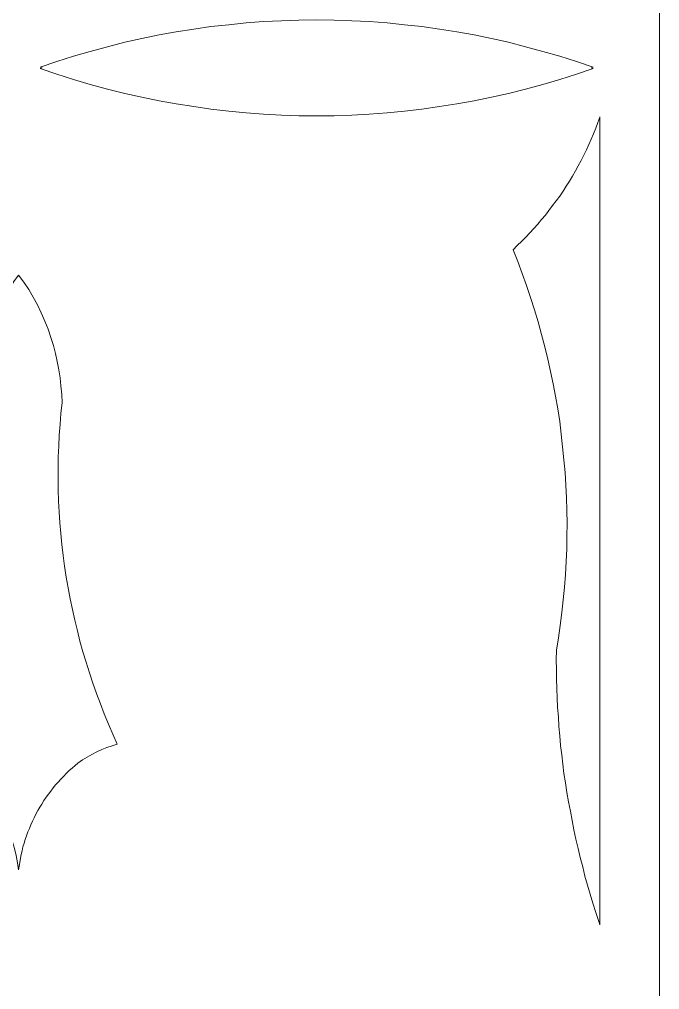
# Model space of a CAD drawing. Header units: centimetres. Extents: x -9 to 6.8, y -13.7 to 13.7.
# Drawn here: x 3.26 to 6.76, y -5.03 to 0.27 of the extents above; entities that cross this region are included whole.
import ezdxf

# ---------------------------------------------------------------- set-up
doc = ezdxf.new("R2010")
doc.units = ezdxf.units.CM
doc.header["$MEASUREMENT"] = 0
doc.layers.add('layer 1', color=7, linetype='Continuous')

msp = doc.modelspace()

# ---------------------------------------------------------------- linework, layer by layer
at = {"layer": 'layer 1', "color": 242, "lineweight": 9}
for points, knots in [([(-0.24073, 13.71711), (-0.24073, 13.71711), (6.7561, 13.71711), (6.7561, 13.71711), (6.7561, 13.71711), (6.7561, 13.71711), (6.7561, -13.71046), (6.7561, -13.71046), (6.7561, -13.71046), (6.7561, -13.71046), (-0.24073, -13.71046), (-0.24073, -13.71046), (-0.24073, -13.71046), (-0.24073, -13.71046), (-0.24073, 13.71711), (-0.24073, 13.71711)], [0, 0, 0, 0, 0.2, 0.2, 0.2, 0.2, 0.4, 0.4, 0.4, 0.4, 0.6, 0.6, 0.6, 0.6, 1, 1, 1, 1]), ([(6.38208, 0.00332), (6.38208, 0.00332), (6.39292, -0.00042), (6.39292, -0.00042), (6.39292, -0.00042), (6.39292, -0.00042), (6.30115, -0.03101), (6.30115, -0.03101), (6.30115, -0.03101), (6.30115, -0.03101), (6.21043, -0.06053), (6.21043, -0.06053), (6.21043, -0.06053), (6.21043, -0.06053), (6.11763, -0.08691), (6.11763, -0.08691), (6.11763, -0.08691), (6.11763, -0.08691), (6.02376, -0.11222), (6.02376, -0.11222), (6.02376, -0.11222), (6.02376, -0.11222), (5.93094, -0.13648), (5.93094, -0.13648), (5.93094, -0.13648), (5.93094, -0.13648), (5.83706, -0.15653), (5.83706, -0.15653), (5.83706, -0.15653), (5.83706, -0.15653), (5.74319, -0.17655), (5.74319, -0.17655), (5.74319, -0.17655), (5.74319, -0.17655), (5.64826, -0.19343), (5.64826, -0.19343), (5.64826, -0.19343), (5.64826, -0.19343), (5.55334, -0.2082), (5.55334, -0.2082), (5.55334, -0.2082), (5.55334, -0.2082), (5.45736, -0.22191), (5.45736, -0.22191), (5.45736, -0.22191), (5.45736, -0.22191), (5.36138, -0.23245), (5.36138, -0.23245), (5.36138, -0.23245), (5.36138, -0.23245), (5.26646, -0.24194), (5.26646, -0.24194), (5.26646, -0.24194), (5.26646, -0.24194), (5.16941, -0.24933), (5.16941, -0.24933), (5.16941, -0.24933), (5.16941, -0.24933), (5.07448, -0.25461), (5.07448, -0.25461), (5.07448, -0.25461), (5.07448, -0.25461), (4.97745, -0.25776), (4.97745, -0.25776), (4.97745, -0.25776), (4.97745, -0.25776), (4.88147, -0.25884), (4.88147, -0.25884), (4.88147, -0.25884), (4.88147, -0.25884), (4.7855, -0.25776), (4.7855, -0.25776), (4.7855, -0.25776), (4.7855, -0.25776), (4.6895, -0.25461), (4.6895, -0.25461), (4.6895, -0.25461), (4.6895, -0.25461), (4.59247, -0.24933), (4.59247, -0.24933), (4.59247, -0.24933), (4.59247, -0.24933), (4.49754, -0.24194), (4.49754, -0.24194), (4.49754, -0.24194), (4.49754, -0.24194), (4.40157, -0.23245), (4.40157, -0.23245), (4.40157, -0.23245), (4.40157, -0.23245), (4.30454, -0.22191), (4.30454, -0.22191), (4.30454, -0.22191), (4.30454, -0.22191), (4.21066, -0.2082), (4.21066, -0.2082), (4.21066, -0.2082), (4.21066, -0.2082), (4.11466, -0.19343), (4.11466, -0.19343), (4.11466, -0.19343), (4.11466, -0.19343), (4.02081, -0.17655), (4.02081, -0.17655), (4.02081, -0.17655), (4.02081, -0.17655), (3.92589, -0.15653), (3.92589, -0.15653), (3.92589, -0.15653), (3.92589, -0.15653), (3.83306, -0.13648), (3.83306, -0.13648), (3.83306, -0.13648), (3.83306, -0.13648), (3.73919, -0.11222), (3.73919, -0.11222), (3.73919, -0.11222), (3.73919, -0.11222), (3.64532, -0.08691), (3.64532, -0.08691), (3.64532, -0.08691), (3.64532, -0.08691), (3.55355, -0.06053), (3.55355, -0.06053), (3.55355, -0.06053), (3.55355, -0.06053), (3.4618, -0.03101), (3.4618, -0.03101), (3.4618, -0.03101), (3.4618, -0.03101), (3.37108, -0.00042), (3.37108, -0.00042), (3.37108, -0.00042), (3.37108, -0.00042), (3.38179, 0.00332), (3.38179, 0.00332), (3.38179, 0.00332), (3.38179, 0.00332), (3.37108, 0.00706), (3.37108, 0.00706), (3.37108, 0.00706), (3.37108, 0.00706), (3.4618, 0.03765), (3.4618, 0.03765), (3.4618, 0.03765), (3.4618, 0.03765), (3.55355, 0.06719), (3.55355, 0.06719), (3.55355, 0.06719), (3.55355, 0.06719), (3.64532, 0.09355), (3.64532, 0.09355), (3.64532, 0.09355), (3.64532, 0.09355), (3.73919, 0.11886), (3.73919, 0.11886), (3.73919, 0.11886), (3.73919, 0.11886), (3.83306, 0.14312), (3.83306, 0.14312), (3.83306, 0.14312), (3.83306, 0.14312), (3.92589, 0.16317), (3.92589, 0.16317), (3.92589, 0.16317), (3.92589, 0.16317), (4.02081, 0.18319), (4.02081, 0.18319), (4.02081, 0.18319), (4.02081, 0.18319), (4.11466, 0.20009), (4.11466, 0.20009), (4.11466, 0.20009), (4.11466, 0.20009), (4.21066, 0.21486), (4.21066, 0.21486), (4.21066, 0.21486), (4.21066, 0.21486), (4.30454, 0.22855), (4.30454, 0.22855), (4.30454, 0.22855), (4.30454, 0.22855), (4.40157, 0.23911), (4.40157, 0.23911), (4.40157, 0.23911), (4.40157, 0.23911), (4.49754, 0.2486), (4.49754, 0.2486), (4.49754, 0.2486), (4.49754, 0.2486), (4.59247, 0.25599), (4.59247, 0.25599), (4.59247, 0.25599), (4.59247, 0.25599), (4.6895, 0.26125), (4.6895, 0.26125), (4.6895, 0.26125), (4.6895, 0.26125), (4.7855, 0.26442), (4.7855, 0.26442), (4.7855, 0.26442), (4.7855, 0.26442), (4.88147, 0.26548), (4.88147, 0.26548), (4.88147, 0.26548), (4.88147, 0.26548), (4.97745, 0.26442), (4.97745, 0.26442), (4.97745, 0.26442), (4.97745, 0.26442), (5.07448, 0.26125), (5.07448, 0.26125), (5.07448, 0.26125), (5.07448, 0.26125), (5.16941, 0.25599), (5.16941, 0.25599), (5.16941, 0.25599), (5.16941, 0.25599), (5.26646, 0.2486), (5.26646, 0.2486), (5.26646, 0.2486), (5.26646, 0.2486), (5.36138, 0.23911), (5.36138, 0.23911), (5.36138, 0.23911), (5.36138, 0.23911), (5.45736, 0.22855), (5.45736, 0.22855), (5.45736, 0.22855), (5.45736, 0.22855), (5.55334, 0.21486), (5.55334, 0.21486), (5.55334, 0.21486), (5.55334, 0.21486), (5.64826, 0.20009), (5.64826, 0.20009), (5.64826, 0.20009), (5.64826, 0.20009), (5.74319, 0.18319), (5.74319, 0.18319), (5.74319, 0.18319), (5.74319, 0.18319), (5.83706, 0.16317), (5.83706, 0.16317), (5.83706, 0.16317), (5.83706, 0.16317), (5.93094, 0.14312), (5.93094, 0.14312), (5.93094, 0.14312), (5.93094, 0.14312), (6.02376, 0.11886), (6.02376, 0.11886), (6.02376, 0.11886), (6.02376, 0.11886), (6.11763, 0.09355), (6.11763, 0.09355), (6.11763, 0.09355), (6.11763, 0.09355), (6.21043, 0.06719), (6.21043, 0.06719), (6.21043, 0.06719), (6.21043, 0.06719), (6.30115, 0.03765), (6.30115, 0.03765), (6.30115, 0.03765), (6.30115, 0.03765), (6.39292, 0.00706), (6.39292, 0.00706), (6.39292, 0.00706), (6.39292, 0.00706), (6.38208, 0.00332), (6.38208, 0.00332)], [0, 0, 0, 0, 0.0144928, 0.0144928, 0.0144928, 0.0144928, 0.0289855, 0.0289855, 0.0289855, 0.0289855, 0.0434783, 0.0434783, 0.0434783, 0.0434783, 0.057971, 0.057971, 0.057971, 0.057971, 0.0724638, 0.0724638, 0.0724638, 0.0724638, 0.0869565, 0.0869565, 0.0869565, 0.0869565, 0.1014493, 0.1014493, 0.1014493, 0.1014493, 0.115942, 0.115942, 0.115942, 0.115942, 0.1304348, 0.1304348, 0.1304348, 0.1304348, 0.1449275, 0.1449275, 0.1449275, 0.1449275, 0.1594203, 0.1594203, 0.1594203, 0.1594203, 0.173913, 0.173913, 0.173913, 0.173913, 0.1884058, 0.1884058, 0.1884058, 0.1884058, 0.2028986, 0.2028986, 0.2028986, 0.2028986, 0.2173913, 0.2173913, 0.2173913, 0.2173913, 0.2318841, 0.2318841, 0.2318841, 0.2318841, 0.2463768, 0.2463768, 0.2463768, 0.2463768, 0.2608696, 0.2608696, 0.2608696, 0.2608696, 0.2753623, 0.2753623, 0.2753623, 0.2753623, 0.2898551, 0.2898551, 0.2898551, 0.2898551, 0.3043478, 0.3043478, 0.3043478, 0.3043478, 0.3188406, 0.3188406, 0.3188406, 0.3188406, 0.3333333, 0.3333333, 0.3333333, 0.3333333, 0.3478261, 0.3478261, 0.3478261, 0.3478261, 0.3623188, 0.3623188, 0.3623188, 0.3623188, 0.3768116, 0.3768116, 0.3768116, 0.3768116, 0.3913043, 0.3913043, 0.3913043, 0.3913043, 0.4057971, 0.4057971, 0.4057971, 0.4057971, 0.4202899, 0.4202899, 0.4202899, 0.4202899, 0.4347826, 0.4347826, 0.4347826, 0.4347826, 0.4492754, 0.4492754, 0.4492754, 0.4492754, 0.4637681, 0.4637681, 0.4637681, 0.4637681, 0.4782609, 0.4782609, 0.4782609, 0.4782609, 0.4927536, 0.4927536, 0.4927536, 0.4927536, 0.5072464, 0.5072464, 0.5072464, 0.5072464, 0.5217391, 0.5217391, 0.5217391, 0.5217391, 0.5362319, 0.5362319, 0.5362319, 0.5362319, 0.5507246, 0.5507246, 0.5507246, 0.5507246, 0.5652174, 0.5652174, 0.5652174, 0.5652174, 0.5797101, 0.5797101, 0.5797101, 0.5797101, 0.5942029, 0.5942029, 0.5942029, 0.5942029, 0.6086957, 0.6086957, 0.6086957, 0.6086957, 0.6231884, 0.6231884, 0.6231884, 0.6231884, 0.6376812, 0.6376812, 0.6376812, 0.6376812, 0.6521739, 0.6521739, 0.6521739, 0.6521739, 0.6666667, 0.6666667, 0.6666667, 0.6666667, 0.6811594, 0.6811594, 0.6811594, 0.6811594, 0.6956522, 0.6956522, 0.6956522, 0.6956522, 0.7101449, 0.7101449, 0.7101449, 0.7101449, 0.7246377, 0.7246377, 0.7246377, 0.7246377, 0.7391304, 0.7391304, 0.7391304, 0.7391304, 0.7536232, 0.7536232, 0.7536232, 0.7536232, 0.7681159, 0.7681159, 0.7681159, 0.7681159, 0.7826087, 0.7826087, 0.7826087, 0.7826087, 0.7971014, 0.7971014, 0.7971014, 0.7971014, 0.8115942, 0.8115942, 0.8115942, 0.8115942, 0.826087, 0.826087, 0.826087, 0.826087, 0.8405797, 0.8405797, 0.8405797, 0.8405797, 0.8550725, 0.8550725, 0.8550725, 0.8550725, 0.8695652, 0.8695652, 0.8695652, 0.8695652, 0.884058, 0.884058, 0.884058, 0.884058, 0.8985507, 0.8985507, 0.8985507, 0.8985507, 0.9130435, 0.9130435, 0.9130435, 0.9130435, 0.9275362, 0.9275362, 0.9275362, 0.9275362, 0.942029, 0.942029, 0.942029, 0.942029, 0.9565217, 0.9565217, 0.9565217, 0.9565217, 0.9710145, 0.9710145, 0.9710145, 0.9710145, 1, 1, 1, 1]), ([(6.43009, -0.26428), (6.43009, -0.26428), (6.43009, -4.6771), (6.43009, -4.6771), (6.43009, -4.6771), (6.43009, -4.6771), (6.42349, -4.65815), (6.42349, -4.65815), (6.42349, -4.65815), (6.42349, -4.65815), (6.40767, -4.60964), (6.40767, -4.60964), (6.40767, -4.60964), (6.40767, -4.60964), (6.39185, -4.559), (6.39185, -4.559), (6.39185, -4.559), (6.39185, -4.559), (6.3771, -4.50943), (6.3771, -4.50943), (6.3771, -4.50943), (6.3771, -4.50943), (6.36233, -4.45987), (6.36233, -4.45987), (6.36233, -4.45987), (6.36233, -4.45987), (6.34756, -4.41028), (6.34756, -4.41028), (6.34756, -4.41028), (6.34756, -4.41028), (6.33595, -4.36071), (6.33595, -4.36071), (6.33595, -4.36071), (6.33595, -4.36071), (6.32225, -4.30902), (6.32225, -4.30902), (6.32225, -4.30902), (6.32225, -4.30902), (6.31064, -4.25945), (6.31064, -4.25945), (6.31064, -4.25945), (6.31064, -4.25945), (6.29905, -4.20883), (6.29905, -4.20883), (6.29905, -4.20883), (6.29905, -4.20883), (6.28744, -4.15819), (6.28744, -4.15819), (6.28744, -4.15819), (6.28744, -4.15819), (6.27795, -4.10652), (6.27795, -4.10652), (6.27795, -4.10652), (6.27795, -4.10652), (6.26846, -4.05588), (6.26846, -4.05588), (6.26846, -4.05588), (6.26846, -4.05588), (6.25897, -4.00527), (6.25897, -4.00527), (6.25897, -4.00527), (6.25897, -4.00527), (6.24946, -3.95357), (6.24946, -3.95357), (6.24946, -3.95357), (6.24946, -3.95357), (6.24208, -3.9019), (6.24208, -3.9019), (6.24208, -3.9019), (6.24208, -3.9019), (6.23364, -3.85021), (6.23364, -3.85021), (6.23364, -3.85021), (6.23364, -3.85021), (6.22733, -3.79959), (6.22733, -3.79959), (6.22733, -3.79959), (6.22733, -3.79959), (6.221, -3.7479), (6.221, -3.7479), (6.221, -3.7479), (6.221, -3.7479), (6.21466, -3.69728), (6.21466, -3.69728), (6.21466, -3.69728), (6.21466, -3.69728), (6.21151, -3.64454), (6.21151, -3.64454), (6.21151, -3.64454), (6.21151, -3.64454), (6.20623, -3.59287), (6.20623, -3.59287), (6.20623, -3.59287), (6.20623, -3.59287), (6.20305, -3.54118), (6.20305, -3.54118), (6.20305, -3.54118), (6.20305, -3.54118), (6.19884, -3.48949), (6.19884, -3.48949), (6.19884, -3.48949), (6.19884, -3.48949), (6.19674, -3.43782), (6.19674, -3.43782), (6.19674, -3.43782), (6.19674, -3.43782), (6.19461, -3.38507), (6.19461, -3.38507), (6.19461, -3.38507), (6.19461, -3.38507), (6.19251, -3.3334), (6.19251, -3.3334), (6.19251, -3.3334), (6.19251, -3.3334), (6.19251, -3.28171), (6.19251, -3.28171), (6.19251, -3.28171), (6.19251, -3.28171), (6.19146, -3.23004), (6.19146, -3.23004), (6.19146, -3.23004), (6.19146, -3.23004), (6.19251, -3.1773), (6.19251, -3.1773), (6.19251, -3.1773), (6.19251, -3.1773), (6.20412, -3.10873), (6.20412, -3.10873), (6.20412, -3.10873), (6.20412, -3.10873), (6.21361, -3.04124), (6.21361, -3.04124), (6.21361, -3.04124), (6.21361, -3.04124), (6.22205, -2.97162), (6.22205, -2.97162), (6.22205, -2.97162), (6.22205, -2.97162), (6.22943, -2.90201), (6.22943, -2.90201), (6.22943, -2.90201), (6.22943, -2.90201), (6.23576, -2.83344), (6.23576, -2.83344), (6.23576, -2.83344), (6.23576, -2.83344), (6.24102, -2.76383), (6.24102, -2.76383), (6.24102, -2.76383), (6.24102, -2.76383), (6.24525, -2.69316), (6.24525, -2.69316), (6.24525, -2.69316), (6.24525, -2.69316), (6.24841, -2.62356), (6.24841, -2.62356), (6.24841, -2.62356), (6.24841, -2.62356), (6.24946, -2.55395), (6.24946, -2.55395), (6.24946, -2.55395), (6.24946, -2.55395), (6.25051, -2.48433), (6.25051, -2.48433), (6.25051, -2.48433), (6.25051, -2.48433), (6.24946, -2.41471), (6.24946, -2.41471), (6.24946, -2.41471), (6.24946, -2.41471), (6.24736, -2.3451), (6.24736, -2.3451), (6.24736, -2.3451), (6.24736, -2.3451), (6.2442, -2.27548), (6.2442, -2.27548), (6.2442, -2.27548), (6.2442, -2.27548), (6.23997, -2.20589), (6.23997, -2.20589), (6.23997, -2.20589), (6.23997, -2.20589), (6.23364, -2.13627), (6.23364, -2.13627), (6.23364, -2.13627), (6.23364, -2.13627), (6.22626, -2.06665), (6.22626, -2.06665), (6.22626, -2.06665), (6.22626, -2.06665), (6.21887, -1.99704), (6.21887, -1.99704), (6.21887, -1.99704), (6.21887, -1.99704), (6.21043, -1.92847), (6.21043, -1.92847), (6.21043, -1.92847), (6.21043, -1.92847), (6.19989, -1.85888), (6.19989, -1.85888), (6.19989, -1.85888), (6.19989, -1.85888), (6.18723, -1.79031), (6.18723, -1.79031), (6.18723, -1.79031), (6.18723, -1.79031), (6.17459, -1.7228), (6.17459, -1.7228), (6.17459, -1.7228), (6.17459, -1.7228), (6.15982, -1.65426), (6.15982, -1.65426), (6.15982, -1.65426), (6.15982, -1.65426), (6.1461, -1.58674), (6.1461, -1.58674), (6.1461, -1.58674), (6.1461, -1.58674), (6.12923, -1.51923), (6.12923, -1.51923), (6.12923, -1.51923), (6.12923, -1.51923), (6.1113, -1.45174), (6.1113, -1.45174), (6.1113, -1.45174), (6.1113, -1.45174), (6.0923, -1.38423), (6.0923, -1.38423), (6.0923, -1.38423), (6.0923, -1.38423), (6.07227, -1.31779), (6.07227, -1.31779), (6.07227, -1.31779), (6.07227, -1.31779), (6.05117, -1.25133), (6.05117, -1.25133), (6.05117, -1.25133), (6.05117, -1.25133), (6.02902, -1.18489), (6.02902, -1.18489), (6.02902, -1.18489), (6.02902, -1.18489), (6.00581, -1.1195), (6.00581, -1.1195), (6.00581, -1.1195), (6.00581, -1.1195), (5.9805, -1.05409), (5.9805, -1.05409), (5.9805, -1.05409), (5.9805, -1.05409), (5.9552, -0.98975), (5.9552, -0.98975), (5.9552, -0.98975), (5.9552, -0.98975), (5.9784, -0.96655), (5.9784, -0.96655), (5.9784, -0.96655), (5.9784, -0.96655), (6.00266, -0.94334), (6.00266, -0.94334), (6.00266, -0.94334), (6.00266, -0.94334), (6.02481, -0.92121), (6.02481, -0.92121), (6.02481, -0.92121), (6.02481, -0.92121), (6.04697, -0.89801), (6.04697, -0.89801), (6.04697, -0.89801), (6.04697, -0.89801), (6.0691, -0.87375), (6.0691, -0.87375), (6.0691, -0.87375), (6.0691, -0.87375), (6.0902, -0.84949), (6.0902, -0.84949), (6.0902, -0.84949), (6.0902, -0.84949), (6.1113, -0.82521), (6.1113, -0.82521), (6.1113, -0.82521), (6.1113, -0.82521), (6.13238, -0.80096), (6.13238, -0.80096), (6.13238, -0.80096), (6.13238, -0.80096), (6.15138, -0.77459), (6.15138, -0.77459), (6.15138, -0.77459), (6.15138, -0.77459), (6.17141, -0.74823), (6.17141, -0.74823), (6.17141, -0.74823), (6.17141, -0.74823), (6.19146, -0.7229), (6.19146, -0.7229), (6.19146, -0.7229), (6.19146, -0.7229), (6.21043, -0.69654), (6.21043, -0.69654), (6.21043, -0.69654), (6.21043, -0.69654), (6.22838, -0.67018), (6.22838, -0.67018), (6.22838, -0.67018), (6.22838, -0.67018), (6.24631, -0.64275), (6.24631, -0.64275), (6.24631, -0.64275), (6.24631, -0.64275), (6.26318, -0.61533), (6.26318, -0.61533), (6.26318, -0.61533), (6.26318, -0.61533), (6.28005, -0.5879), (6.28005, -0.5879), (6.28005, -0.5879), (6.28005, -0.5879), (6.29587, -0.55943), (6.29587, -0.55943), (6.29587, -0.55943), (6.29587, -0.55943), (6.31169, -0.532), (6.31169, -0.532), (6.31169, -0.532), (6.31169, -0.532), (6.32751, -0.50246), (6.32751, -0.50246), (6.32751, -0.50246), (6.32751, -0.50246), (6.34228, -0.47294), (6.34228, -0.47294), (6.34228, -0.47294), (6.34228, -0.47294), (6.356, -0.44446), (6.356, -0.44446), (6.356, -0.44446), (6.356, -0.44446), (6.36972, -0.41492), (6.36972, -0.41492), (6.36972, -0.41492), (6.36972, -0.41492), (6.38236, -0.3854), (6.38236, -0.3854), (6.38236, -0.3854), (6.38236, -0.3854), (6.39503, -0.35587), (6.39503, -0.35587), (6.39503, -0.35587), (6.39503, -0.35587), (6.40767, -0.32633), (6.40767, -0.32633), (6.40767, -0.32633), (6.40767, -0.32633), (6.41823, -0.29574), (6.41823, -0.29574), (6.41823, -0.29574), (6.41823, -0.29574), (6.42982, -0.26515), (6.42982, -0.26515), (6.42982, -0.26515), (6.42982, -0.26515), (6.43009, -0.26428), (6.43009, -0.26428)], [0, 0, 0, 0, 0.0108696, 0.0108696, 0.0108696, 0.0108696, 0.0217391, 0.0217391, 0.0217391, 0.0217391, 0.0326087, 0.0326087, 0.0326087, 0.0326087, 0.0434783, 0.0434783, 0.0434783, 0.0434783, 0.0543478, 0.0543478, 0.0543478, 0.0543478, 0.0652174, 0.0652174, 0.0652174, 0.0652174, 0.076087, 0.076087, 0.076087, 0.076087, 0.0869565, 0.0869565, 0.0869565, 0.0869565, 0.0978261, 0.0978261, 0.0978261, 0.0978261, 0.1086957, 0.1086957, 0.1086957, 0.1086957, 0.1195652, 0.1195652, 0.1195652, 0.1195652, 0.1304348, 0.1304348, 0.1304348, 0.1304348, 0.1413043, 0.1413043, 0.1413043, 0.1413043, 0.1521739, 0.1521739, 0.1521739, 0.1521739, 0.1630435, 0.1630435, 0.1630435, 0.1630435, 0.173913, 0.173913, 0.173913, 0.173913, 0.1847826, 0.1847826, 0.1847826, 0.1847826, 0.1956522, 0.1956522, 0.1956522, 0.1956522, 0.2065217, 0.2065217, 0.2065217, 0.2065217, 0.2173913, 0.2173913, 0.2173913, 0.2173913, 0.2282609, 0.2282609, 0.2282609, 0.2282609, 0.2391304, 0.2391304, 0.2391304, 0.2391304, 0.25, 0.25, 0.25, 0.25, 0.2608696, 0.2608696, 0.2608696, 0.2608696, 0.2717391, 0.2717391, 0.2717391, 0.2717391, 0.2826087, 0.2826087, 0.2826087, 0.2826087, 0.2934783, 0.2934783, 0.2934783, 0.2934783, 0.3043478, 0.3043478, 0.3043478, 0.3043478, 0.3152174, 0.3152174, 0.3152174, 0.3152174, 0.326087, 0.326087, 0.326087, 0.326087, 0.3369565, 0.3369565, 0.3369565, 0.3369565, 0.3478261, 0.3478261, 0.3478261, 0.3478261, 0.3586957, 0.3586957, 0.3586957, 0.3586957, 0.3695652, 0.3695652, 0.3695652, 0.3695652, 0.3804348, 0.3804348, 0.3804348, 0.3804348, 0.3913043, 0.3913043, 0.3913043, 0.3913043, 0.4021739, 0.4021739, 0.4021739, 0.4021739, 0.4130435, 0.4130435, 0.4130435, 0.4130435, 0.423913, 0.423913, 0.423913, 0.423913, 0.4347826, 0.4347826, 0.4347826, 0.4347826, 0.4456522, 0.4456522, 0.4456522, 0.4456522, 0.4565217, 0.4565217, 0.4565217, 0.4565217, 0.4673913, 0.4673913, 0.4673913, 0.4673913, 0.4782609, 0.4782609, 0.4782609, 0.4782609, 0.4891304, 0.4891304, 0.4891304, 0.4891304, 0.5, 0.5, 0.5, 0.5, 0.5108696, 0.5108696, 0.5108696, 0.5108696, 0.5217391, 0.5217391, 0.5217391, 0.5217391, 0.5326087, 0.5326087, 0.5326087, 0.5326087, 0.5434783, 0.5434783, 0.5434783, 0.5434783, 0.5543478, 0.5543478, 0.5543478, 0.5543478, 0.5652174, 0.5652174, 0.5652174, 0.5652174, 0.576087, 0.576087, 0.576087, 0.576087, 0.5869565, 0.5869565, 0.5869565, 0.5869565, 0.5978261, 0.5978261, 0.5978261, 0.5978261, 0.6086957, 0.6086957, 0.6086957, 0.6086957, 0.6195652, 0.6195652, 0.6195652, 0.6195652, 0.6304348, 0.6304348, 0.6304348, 0.6304348, 0.6413043, 0.6413043, 0.6413043, 0.6413043, 0.6521739, 0.6521739, 0.6521739, 0.6521739, 0.6630435, 0.6630435, 0.6630435, 0.6630435, 0.673913, 0.673913, 0.673913, 0.673913, 0.6847826, 0.6847826, 0.6847826, 0.6847826, 0.6956522, 0.6956522, 0.6956522, 0.6956522, 0.7065217, 0.7065217, 0.7065217, 0.7065217, 0.7173913, 0.7173913, 0.7173913, 0.7173913, 0.7282609, 0.7282609, 0.7282609, 0.7282609, 0.7391304, 0.7391304, 0.7391304, 0.7391304, 0.75, 0.75, 0.75, 0.75, 0.7608696, 0.7608696, 0.7608696, 0.7608696, 0.7717391, 0.7717391, 0.7717391, 0.7717391, 0.7826087, 0.7826087, 0.7826087, 0.7826087, 0.7934783, 0.7934783, 0.7934783, 0.7934783, 0.8043478, 0.8043478, 0.8043478, 0.8043478, 0.8152174, 0.8152174, 0.8152174, 0.8152174, 0.826087, 0.826087, 0.826087, 0.826087, 0.8369565, 0.8369565, 0.8369565, 0.8369565, 0.8478261, 0.8478261, 0.8478261, 0.8478261, 0.8586957, 0.8586957, 0.8586957, 0.8586957, 0.8695652, 0.8695652, 0.8695652, 0.8695652, 0.8804348, 0.8804348, 0.8804348, 0.8804348, 0.8913043, 0.8913043, 0.8913043, 0.8913043, 0.9021739, 0.9021739, 0.9021739, 0.9021739, 0.9130435, 0.9130435, 0.9130435, 0.9130435, 0.923913, 0.923913, 0.923913, 0.923913, 0.9347826, 0.9347826, 0.9347826, 0.9347826, 0.9456522, 0.9456522, 0.9456522, 0.9456522, 0.9565217, 0.9565217, 0.9565217, 0.9565217, 0.9673913, 0.9673913, 0.9673913, 0.9673913, 0.9782609, 0.9782609, 0.9782609, 0.9782609, 1, 1, 1, 1]), ([(3.25295, -4.37653), (3.25295, -4.37653), (3.25612, -4.35648), (3.25612, -4.35648), (3.25612, -4.35648), (3.25612, -4.35648), (3.25928, -4.3354), (3.25928, -4.3354), (3.25928, -4.3354), (3.25928, -4.3354), (3.26349, -4.31325), (3.26349, -4.31325), (3.26349, -4.31325), (3.26349, -4.31325), (3.26772, -4.2932), (3.26772, -4.2932), (3.26772, -4.2932), (3.26772, -4.2932), (3.27195, -4.27212), (3.27195, -4.27212), (3.27195, -4.27212), (3.27195, -4.27212), (3.27721, -4.25102), (3.27721, -4.25102), (3.27721, -4.25102), (3.27721, -4.25102), (3.28354, -4.22991), (3.28354, -4.22991), (3.28354, -4.22991), (3.28354, -4.22991), (3.28987, -4.20989), (3.28987, -4.20989), (3.28987, -4.20989), (3.28987, -4.20989), (3.29726, -4.18984), (3.29726, -4.18984), (3.29726, -4.18984), (3.29726, -4.18984), (3.30464, -4.16876), (3.30464, -4.16876), (3.30464, -4.16876), (3.30464, -4.16876), (3.31202, -4.14976), (3.31202, -4.14976), (3.31202, -4.14976), (3.31202, -4.14976), (3.31941, -4.12973), (3.31941, -4.12973), (3.31941, -4.12973), (3.31941, -4.12973), (3.3289, -4.10968), (3.3289, -4.10968), (3.3289, -4.10968), (3.3289, -4.10968), (3.33839, -4.09175), (3.33839, -4.09175), (3.33839, -4.09175), (3.33839, -4.09175), (3.34787, -4.07171), (3.34787, -4.07171), (3.34787, -4.07171), (3.34787, -4.07171), (3.35844, -4.05273), (3.35844, -4.05273), (3.35844, -4.05273), (3.35844, -4.05273), (3.36898, -4.03373), (3.36898, -4.03373), (3.36898, -4.03373), (3.36898, -4.03373), (3.38057, -4.01686), (3.38057, -4.01686), (3.38057, -4.01686), (3.38057, -4.01686), (3.39113, -3.99788), (3.39113, -3.99788), (3.39113, -3.99788), (3.39113, -3.99788), (3.40377, -3.97996), (3.40377, -3.97996), (3.40377, -3.97996), (3.40377, -3.97996), (3.41644, -3.96308), (3.41644, -3.96308), (3.41644, -3.96308), (3.41644, -3.96308), (3.42908, -3.94619), (3.42908, -3.94619), (3.42908, -3.94619), (3.42908, -3.94619), (3.4428, -3.92932), (3.4428, -3.92932), (3.4428, -3.92932), (3.4428, -3.92932), (3.45546, -3.91244), (3.45546, -3.91244), (3.45546, -3.91244), (3.45546, -3.91244), (3.46918, -3.89662), (3.46918, -3.89662), (3.46918, -3.89662), (3.46918, -3.89662), (3.48393, -3.8808), (3.48393, -3.8808), (3.48393, -3.8808), (3.48393, -3.8808), (3.49975, -3.86498), (3.49975, -3.86498), (3.49975, -3.86498), (3.49975, -3.86498), (3.51347, -3.85021), (3.51347, -3.85021), (3.51347, -3.85021), (3.51347, -3.85021), (3.52929, -3.83439), (3.52929, -3.83439), (3.52929, -3.83439), (3.52929, -3.83439), (3.54616, -3.82175), (3.54616, -3.82175), (3.54616, -3.82175), (3.54616, -3.82175), (3.56198, -3.80698), (3.56198, -3.80698), (3.56198, -3.80698), (3.56198, -3.80698), (3.5778, -3.79326), (3.5778, -3.79326), (3.5778, -3.79326), (3.5778, -3.79326), (3.60313, -3.77639), (3.60313, -3.77639), (3.60313, -3.77639), (3.60313, -3.77639), (3.62844, -3.76057), (3.62844, -3.76057), (3.62844, -3.76057), (3.62844, -3.76057), (3.65375, -3.7458), (3.65375, -3.7458), (3.65375, -3.7458), (3.65375, -3.7458), (3.68117, -3.73208), (3.68117, -3.73208), (3.68117, -3.73208), (3.68117, -3.73208), (3.7086, -3.71944), (3.7086, -3.71944), (3.7086, -3.71944), (3.7086, -3.71944), (3.73601, -3.70782), (3.73601, -3.70782), (3.73601, -3.70782), (3.73601, -3.70782), (3.7645, -3.69834), (3.7645, -3.69834), (3.7645, -3.69834), (3.7645, -3.69834), (3.79193, -3.6899), (3.79193, -3.6899), (3.79193, -3.6899), (3.79193, -3.6899), (3.76873, -3.6361), (3.76873, -3.6361), (3.76873, -3.6361), (3.76873, -3.6361), (3.74445, -3.5802), (3.74445, -3.5802), (3.74445, -3.5802), (3.74445, -3.5802), (3.72126, -3.5243), (3.72126, -3.5243), (3.72126, -3.5243), (3.72126, -3.5243), (3.70016, -3.46946), (3.70016, -3.46946), (3.70016, -3.46946), (3.70016, -3.46946), (3.67906, -3.41356), (3.67906, -3.41356), (3.67906, -3.41356), (3.67906, -3.41356), (3.65903, -3.35766), (3.65903, -3.35766), (3.65903, -3.35766), (3.65903, -3.35766), (3.64004, -3.30069), (3.64004, -3.30069), (3.64004, -3.30069), (3.64004, -3.30069), (3.62211, -3.24268), (3.62211, -3.24268), (3.62211, -3.24268), (3.62211, -3.24268), (3.60524, -3.18573), (3.60524, -3.18573), (3.60524, -3.18573), (3.60524, -3.18573), (3.58836, -3.12773), (3.58836, -3.12773), (3.58836, -3.12773), (3.58836, -3.12773), (3.57465, -3.07076), (3.57465, -3.07076), (3.57465, -3.07076), (3.57465, -3.07076), (3.55988, -3.01275), (3.55988, -3.01275), (3.55988, -3.01275), (3.55988, -3.01275), (3.54721, -2.95368), (3.54721, -2.95368), (3.54721, -2.95368), (3.54721, -2.95368), (3.53457, -2.89567), (3.53457, -2.89567), (3.53457, -2.89567), (3.53457, -2.89567), (3.52403, -2.83662), (3.52403, -2.83662), (3.52403, -2.83662), (3.52403, -2.83662), (3.51347, -2.7786), (3.51347, -2.7786), (3.51347, -2.7786), (3.51347, -2.7786), (3.50503, -2.71849), (3.50503, -2.71849), (3.50503, -2.71849), (3.50503, -2.71849), (3.49659, -2.65941), (3.49659, -2.65941), (3.49659, -2.65941), (3.49659, -2.65941), (3.49026, -2.59928), (3.49026, -2.59928), (3.49026, -2.59928), (3.49026, -2.59928), (3.48393, -2.54023), (3.48393, -2.54023), (3.48393, -2.54023), (3.48393, -2.54023), (3.47867, -2.48117), (3.47867, -2.48117), (3.47867, -2.48117), (3.47867, -2.48117), (3.47444, -2.42105), (3.47444, -2.42105), (3.47444, -2.42105), (3.47444, -2.42105), (3.47129, -2.36197), (3.47129, -2.36197), (3.47129, -2.36197), (3.47129, -2.36197), (3.46918, -2.30186), (3.46918, -2.30186), (3.46918, -2.30186), (3.46918, -2.30186), (3.46918, -2.24279), (3.46918, -2.24279), (3.46918, -2.24279), (3.46918, -2.24279), (3.46918, -2.18268), (3.46918, -2.18268), (3.46918, -2.18268), (3.46918, -2.18268), (3.47023, -2.1215), (3.47023, -2.1215), (3.47023, -2.1215), (3.47023, -2.1215), (3.47234, -2.06242), (3.47234, -2.06242), (3.47234, -2.06242), (3.47234, -2.06242), (3.47549, -2.00232), (3.47549, -2.00232), (3.47549, -2.00232), (3.47549, -2.00232), (3.47972, -1.94324), (3.47972, -1.94324), (3.47972, -1.94324), (3.47972, -1.94324), (3.485, -1.88419), (3.485, -1.88419), (3.485, -1.88419), (3.485, -1.88419), (3.49131, -1.82406), (3.49131, -1.82406), (3.49131, -1.82406), (3.49131, -1.82406), (3.48921, -1.77977), (3.48921, -1.77977), (3.48921, -1.77977), (3.48921, -1.77977), (3.485, -1.73336), (3.485, -1.73336), (3.485, -1.73336), (3.485, -1.73336), (3.47972, -1.68905), (3.47972, -1.68905), (3.47972, -1.68905), (3.47972, -1.68905), (3.47234, -1.64475), (3.47234, -1.64475), (3.47234, -1.64475), (3.47234, -1.64475), (3.4639, -1.59941), (3.4639, -1.59941), (3.4639, -1.59941), (3.4639, -1.59941), (3.45441, -1.55615), (3.45441, -1.55615), (3.45441, -1.55615), (3.45441, -1.55615), (3.44385, -1.51292), (3.44385, -1.51292), (3.44385, -1.51292), (3.44385, -1.51292), (3.43016, -1.46861), (3.43016, -1.46861), (3.43016, -1.46861), (3.43016, -1.46861), (3.41433, -1.42325), (3.41433, -1.42325), (3.41433, -1.42325), (3.41433, -1.42325), (3.39639, -1.37897), (3.39639, -1.37897), (3.39639, -1.37897), (3.39639, -1.37897), (3.37741, -1.33361), (3.37741, -1.33361), (3.37741, -1.33361), (3.37741, -1.33361), (3.35631, -1.29035), (3.35631, -1.29035), (3.35631, -1.29035), (3.35631, -1.29035), (3.3331, -1.24922), (3.3331, -1.24922), (3.3331, -1.24922), (3.3331, -1.24922), (3.30885, -1.20704), (3.30885, -1.20704), (3.30885, -1.20704), (3.30885, -1.20704), (3.28143, -1.16696), (3.28143, -1.16696), (3.28143, -1.16696), (3.28143, -1.16696), (3.25295, -1.12794), (3.25295, -1.12794), (3.25295, -1.12794), (3.25295, -1.12794), (3.22764, -1.16379), (3.22764, -1.16379), (3.22764, -1.16379), (3.22764, -1.16379), (3.20338, -1.20176), (3.20338, -1.20176), (3.20338, -1.20176), (3.20338, -1.20176), (3.18123, -1.24079), (3.18123, -1.24079), (3.18123, -1.24079), (3.18123, -1.24079), (3.15907, -1.27981), (3.15907, -1.27981), (3.15907, -1.27981), (3.15907, -1.27981), (3.13799, -1.31989), (3.13799, -1.31989), (3.13799, -1.31989), (3.13799, -1.31989), (3.119, -1.35997), (3.119, -1.35997), (3.119, -1.35997), (3.119, -1.35997), (3.10318, -1.4011), (3.10318, -1.4011), (3.10318, -1.4011), (3.10318, -1.4011), (3.0863, -1.44435), (3.0863, -1.44435), (3.0863, -1.44435), (3.0863, -1.44435), (3.07259, -1.48654), (3.07259, -1.48654), (3.07259, -1.48654), (3.07259, -1.48654), (3.05889, -1.52874), (3.05889, -1.52874), (3.05889, -1.52874), (3.05889, -1.52874), (3.04833, -1.57303), (3.04833, -1.57303), (3.04833, -1.57303), (3.04833, -1.57303), (3.03884, -1.61628), (3.03884, -1.61628), (3.03884, -1.61628), (3.03884, -1.61628), (3.0304, -1.66057), (3.0304, -1.66057), (3.0304, -1.66057), (3.0304, -1.66057), (3.02407, -1.70487), (3.02407, -1.70487), (3.02407, -1.70487), (3.02407, -1.70487), (3.01879, -1.74918), (3.01879, -1.74918), (3.01879, -1.74918), (3.01879, -1.74918), (3.01563, -1.79347), (3.01563, -1.79347), (3.01563, -1.79347), (3.01563, -1.79347), (3.01563, -1.82301), (3.01563, -1.82301), (3.01563, -1.82301), (3.01563, -1.82301), (3.01879, -1.85254), (3.01879, -1.85254), (3.01879, -1.85254), (3.01879, -1.85254), (3.02407, -1.91055), (3.02407, -1.91055), (3.02407, -1.91055), (3.02407, -1.91055), (3.0283, -1.96962), (3.0283, -1.96962), (3.0283, -1.96962), (3.0283, -1.96962), (3.03251, -2.02763), (3.03251, -2.02763), (3.03251, -2.02763), (3.03251, -2.02763), (3.03461, -2.08668), (3.03461, -2.08668), (3.03461, -2.08668), (3.03461, -2.08668), (3.03674, -2.14576), (3.03674, -2.14576), (3.03674, -2.14576), (3.03674, -2.14576), (3.03674, -2.20481), (3.03674, -2.20481), (3.03674, -2.20481), (3.03674, -2.20481), (3.03674, -2.26284), (3.03674, -2.26284), (3.03674, -2.26284), (3.03674, -2.26284), (3.03461, -2.32189), (3.03461, -2.32189), (3.03461, -2.32189), (3.03461, -2.32189), (3.03251, -2.38202), (3.03251, -2.38202), (3.03251, -2.38202), (3.03251, -2.38202), (3.0283, -2.44002), (3.0283, -2.44002), (3.0283, -2.44002), (3.0283, -2.44002), (3.02407, -2.4991), (3.02407, -2.4991), (3.02407, -2.4991), (3.02407, -2.4991), (3.01879, -2.5571), (3.01879, -2.5571), (3.01879, -2.5571), (3.01879, -2.5571), (3.01248, -2.61618), (3.01248, -2.61618), (3.01248, -2.61618), (3.01248, -2.61618), (3.00404, -2.67418), (3.00404, -2.67418), (3.00404, -2.67418), (3.00404, -2.67418), (2.99558, -2.73218), (2.99558, -2.73218), (2.99558, -2.73218), (2.99558, -2.73218), (2.9861, -2.79021), (2.9861, -2.79021), (2.9861, -2.79021), (2.9861, -2.79021), (2.97661, -2.84821), (2.97661, -2.84821), (2.97661, -2.84821), (2.97661, -2.84821), (2.96502, -2.90729), (2.96502, -2.90729), (2.96502, -2.90729), (2.96502, -2.90729), (2.95235, -2.96424), (2.95235, -2.96424), (2.95235, -2.96424), (2.95235, -2.96424), (2.93863, -3.02119), (2.93863, -3.02119), (2.93863, -3.02119), (2.93863, -3.02119), (2.92494, -3.07814), (2.92494, -3.07814), (2.92494, -3.07814), (2.92494, -3.07814), (2.91017, -3.13509), (2.91017, -3.13509), (2.91017, -3.13509), (2.91017, -3.13509), (2.89329, -3.19206), (2.89329, -3.19206), (2.89329, -3.19206), (2.89329, -3.19206), (2.8764, -3.24796), (2.8764, -3.24796), (2.8764, -3.24796), (2.8764, -3.24796), (2.85742, -3.30492), (2.85742, -3.30492), (2.85742, -3.30492), (2.85742, -3.30492), (2.8395, -3.36081), (2.8395, -3.36081), (2.8395, -3.36081), (2.8395, -3.36081), (2.8184, -3.41566), (2.8184, -3.41566), (2.8184, -3.41566), (2.8184, -3.41566), (2.7973, -3.47051), (2.7973, -3.47051), (2.7973, -3.47051), (2.7973, -3.47051), (2.77622, -3.52536), (2.77622, -3.52536), (2.77622, -3.52536), (2.77622, -3.52536), (2.75301, -3.57915), (2.75301, -3.57915), (2.75301, -3.57915), (2.75301, -3.57915), (2.72875, -3.634), (2.72875, -3.634), (2.72875, -3.634), (2.72875, -3.634), (2.7045, -3.68672), (2.7045, -3.68672), (2.7045, -3.68672), (2.7045, -3.68672), (2.72242, -3.69305), (2.72242, -3.69305), (2.72242, -3.69305), (2.72242, -3.69305), (2.7414, -3.69834), (2.7414, -3.69834), (2.7414, -3.69834), (2.7414, -3.69834), (2.75934, -3.70467), (2.75934, -3.70467), (2.75934, -3.70467), (2.75934, -3.70467), (2.77727, -3.711), (2.77727, -3.711), (2.77727, -3.711), (2.77727, -3.711), (2.79519, -3.71836), (2.79519, -3.71836), (2.79519, -3.71836), (2.79519, -3.71836), (2.81207, -3.72682), (2.81207, -3.72682), (2.81207, -3.72682), (2.81207, -3.72682), (2.82999, -3.73526), (2.82999, -3.73526), (2.82999, -3.73526), (2.82999, -3.73526), (2.84794, -3.74475), (2.84794, -3.74475), (2.84794, -3.74475), (2.84794, -3.74475), (2.86376, -3.75423), (2.86376, -3.75423), (2.86376, -3.75423), (2.86376, -3.75423), (2.88063, -3.76372), (2.88063, -3.76372), (2.88063, -3.76372), (2.88063, -3.76372), (2.8975, -3.77321), (2.8975, -3.77321), (2.8975, -3.77321), (2.8975, -3.77321), (2.91332, -3.78377), (2.91332, -3.78377), (2.91332, -3.78377), (2.91332, -3.78377), (2.92809, -3.79536), (2.92809, -3.79536), (2.92809, -3.79536), (2.92809, -3.79536), (2.94391, -3.80698), (2.94391, -3.80698), (2.94391, -3.80698), (2.94391, -3.80698), (2.95973, -3.81857), (2.95973, -3.81857), (2.95973, -3.81857), (2.95973, -3.81857), (2.9745, -3.83124), (2.9745, -3.83124), (2.9745, -3.83124), (2.9745, -3.83124), (2.98822, -3.84283), (2.98822, -3.84283), (2.98822, -3.84283), (2.98822, -3.84283), (3.00297, -3.85654), (3.00297, -3.85654), (3.00297, -3.85654), (3.00297, -3.85654), (3.01669, -3.87026), (3.01669, -3.87026), (3.01669, -3.87026), (3.01669, -3.87026), (3.0304, -3.88396), (3.0304, -3.88396), (3.0304, -3.88396), (3.0304, -3.88396), (3.04412, -3.89873), (3.04412, -3.89873), (3.04412, -3.89873), (3.04412, -3.89873), (3.05571, -3.91244), (3.05571, -3.91244), (3.05571, -3.91244), (3.05571, -3.91244), (3.06838, -3.92721), (3.06838, -3.92721), (3.06838, -3.92721), (3.06838, -3.92721), (3.07997, -3.94303), (3.07997, -3.94303), (3.07997, -3.94303), (3.07997, -3.94303), (3.09158, -3.95885), (3.09158, -3.95885), (3.09158, -3.95885), (3.09158, -3.95885), (3.10318, -3.97362), (3.10318, -3.97362), (3.10318, -3.97362), (3.10318, -3.97362), (3.11372, -3.98944), (3.11372, -3.98944), (3.11372, -3.98944), (3.11372, -3.98944), (3.12322, -4.00632), (3.12322, -4.00632), (3.12322, -4.00632), (3.12322, -4.00632), (3.13271, -4.02319), (3.13271, -4.02319), (3.13271, -4.02319), (3.13271, -4.02319), (3.1422, -4.04006), (3.1422, -4.04006), (3.1422, -4.04006), (3.1422, -4.04006), (3.15169, -4.05694), (3.15169, -4.05694), (3.15169, -4.05694), (3.15169, -4.05694), (3.16013, -4.07488), (3.16013, -4.07488), (3.16013, -4.07488), (3.16013, -4.07488), (3.17702, -4.10968), (3.17702, -4.10968), (3.17702, -4.10968), (3.17702, -4.10968), (3.19177, -4.14765), (3.19177, -4.14765), (3.19177, -4.14765), (3.19177, -4.14765), (3.20654, -4.18458), (3.20654, -4.18458), (3.20654, -4.18458), (3.20654, -4.18458), (3.2192, -4.22253), (3.2192, -4.22253), (3.2192, -4.22253), (3.2192, -4.22253), (3.23079, -4.2605), (3.23079, -4.2605), (3.23079, -4.2605), (3.23079, -4.2605), (3.2403, -4.29848), (3.2403, -4.29848), (3.2403, -4.29848), (3.2403, -4.29848), (3.24767, -4.33856), (3.24767, -4.33856), (3.24767, -4.33856), (3.24767, -4.33856), (3.25295, -4.37653), (3.25295, -4.37653)], [0, 0, 0, 0, 0.0055866, 0.0055866, 0.0055866, 0.0055866, 0.0111732, 0.0111732, 0.0111732, 0.0111732, 0.0167598, 0.0167598, 0.0167598, 0.0167598, 0.0223464, 0.0223464, 0.0223464, 0.0223464, 0.027933, 0.027933, 0.027933, 0.027933, 0.0335196, 0.0335196, 0.0335196, 0.0335196, 0.0391061, 0.0391061, 0.0391061, 0.0391061, 0.0446927, 0.0446927, 0.0446927, 0.0446927, 0.0502793, 0.0502793, 0.0502793, 0.0502793, 0.0558659, 0.0558659, 0.0558659, 0.0558659, 0.0614525, 0.0614525, 0.0614525, 0.0614525, 0.0670391, 0.0670391, 0.0670391, 0.0670391, 0.0726257, 0.0726257, 0.0726257, 0.0726257, 0.0782123, 0.0782123, 0.0782123, 0.0782123, 0.0837989, 0.0837989, 0.0837989, 0.0837989, 0.0893855, 0.0893855, 0.0893855, 0.0893855, 0.0949721, 0.0949721, 0.0949721, 0.0949721, 0.1005587, 0.1005587, 0.1005587, 0.1005587, 0.1061453, 0.1061453, 0.1061453, 0.1061453, 0.1117318, 0.1117318, 0.1117318, 0.1117318, 0.1173184, 0.1173184, 0.1173184, 0.1173184, 0.122905, 0.122905, 0.122905, 0.122905, 0.1284916, 0.1284916, 0.1284916, 0.1284916, 0.1340782, 0.1340782, 0.1340782, 0.1340782, 0.1396648, 0.1396648, 0.1396648, 0.1396648, 0.1452514, 0.1452514, 0.1452514, 0.1452514, 0.150838, 0.150838, 0.150838, 0.150838, 0.1564246, 0.1564246, 0.1564246, 0.1564246, 0.1620112, 0.1620112, 0.1620112, 0.1620112, 0.1675978, 0.1675978, 0.1675978, 0.1675978, 0.1731844, 0.1731844, 0.1731844, 0.1731844, 0.1787709, 0.1787709, 0.1787709, 0.1787709, 0.1843575, 0.1843575, 0.1843575, 0.1843575, 0.1899441, 0.1899441, 0.1899441, 0.1899441, 0.1955307, 0.1955307, 0.1955307, 0.1955307, 0.2011173, 0.2011173, 0.2011173, 0.2011173, 0.2067039, 0.2067039, 0.2067039, 0.2067039, 0.2122905, 0.2122905, 0.2122905, 0.2122905, 0.2178771, 0.2178771, 0.2178771, 0.2178771, 0.2234637, 0.2234637, 0.2234637, 0.2234637, 0.2290503, 0.2290503, 0.2290503, 0.2290503, 0.2346369, 0.2346369, 0.2346369, 0.2346369, 0.2402235, 0.2402235, 0.2402235, 0.2402235, 0.2458101, 0.2458101, 0.2458101, 0.2458101, 0.2513966, 0.2513966, 0.2513966, 0.2513966, 0.2569832, 0.2569832, 0.2569832, 0.2569832, 0.2625698, 0.2625698, 0.2625698, 0.2625698, 0.2681564, 0.2681564, 0.2681564, 0.2681564, 0.273743, 0.273743, 0.273743, 0.273743, 0.2793296, 0.2793296, 0.2793296, 0.2793296, 0.2849162, 0.2849162, 0.2849162, 0.2849162, 0.2905028, 0.2905028, 0.2905028, 0.2905028, 0.2960894, 0.2960894, 0.2960894, 0.2960894, 0.301676, 0.301676, 0.301676, 0.301676, 0.3072626, 0.3072626, 0.3072626, 0.3072626, 0.3128492, 0.3128492, 0.3128492, 0.3128492, 0.3184358, 0.3184358, 0.3184358, 0.3184358, 0.3240223, 0.3240223, 0.3240223, 0.3240223, 0.3296089, 0.3296089, 0.3296089, 0.3296089, 0.3351955, 0.3351955, 0.3351955, 0.3351955, 0.3407821, 0.3407821, 0.3407821, 0.3407821, 0.3463687, 0.3463687, 0.3463687, 0.3463687, 0.3519553, 0.3519553, 0.3519553, 0.3519553, 0.3575419, 0.3575419, 0.3575419, 0.3575419, 0.3631285, 0.3631285, 0.3631285, 0.3631285, 0.3687151, 0.3687151, 0.3687151, 0.3687151, 0.3743017, 0.3743017, 0.3743017, 0.3743017, 0.3798883, 0.3798883, 0.3798883, 0.3798883, 0.3854749, 0.3854749, 0.3854749, 0.3854749, 0.3910615, 0.3910615, 0.3910615, 0.3910615, 0.396648, 0.396648, 0.396648, 0.396648, 0.4022346, 0.4022346, 0.4022346, 0.4022346, 0.4078212, 0.4078212, 0.4078212, 0.4078212, 0.4134078, 0.4134078, 0.4134078, 0.4134078, 0.4189944, 0.4189944, 0.4189944, 0.4189944, 0.424581, 0.424581, 0.424581, 0.424581, 0.4301676, 0.4301676, 0.4301676, 0.4301676, 0.4357542, 0.4357542, 0.4357542, 0.4357542, 0.4413408, 0.4413408, 0.4413408, 0.4413408, 0.4469274, 0.4469274, 0.4469274, 0.4469274, 0.452514, 0.452514, 0.452514, 0.452514, 0.4581006, 0.4581006, 0.4581006, 0.4581006, 0.4636872, 0.4636872, 0.4636872, 0.4636872, 0.4692737, 0.4692737, 0.4692737, 0.4692737, 0.4748603, 0.4748603, 0.4748603, 0.4748603, 0.4804469, 0.4804469, 0.4804469, 0.4804469, 0.4860335, 0.4860335, 0.4860335, 0.4860335, 0.4916201, 0.4916201, 0.4916201, 0.4916201, 0.4972067, 0.4972067, 0.4972067, 0.4972067, 0.5027933, 0.5027933, 0.5027933, 0.5027933, 0.5083799, 0.5083799, 0.5083799, 0.5083799, 0.5139665, 0.5139665, 0.5139665, 0.5139665, 0.5195531, 0.5195531, 0.5195531, 0.5195531, 0.5251397, 0.5251397, 0.5251397, 0.5251397, 0.5307263, 0.5307263, 0.5307263, 0.5307263, 0.5363128, 0.5363128, 0.5363128, 0.5363128, 0.5418994, 0.5418994, 0.5418994, 0.5418994, 0.547486, 0.547486, 0.547486, 0.547486, 0.5530726, 0.5530726, 0.5530726, 0.5530726, 0.5586592, 0.5586592, 0.5586592, 0.5586592, 0.5642458, 0.5642458, 0.5642458, 0.5642458, 0.5698324, 0.5698324, 0.5698324, 0.5698324, 0.575419, 0.575419, 0.575419, 0.575419, 0.5810056, 0.5810056, 0.5810056, 0.5810056, 0.5865922, 0.5865922, 0.5865922, 0.5865922, 0.5921788, 0.5921788, 0.5921788, 0.5921788, 0.5977654, 0.5977654, 0.5977654, 0.5977654, 0.603352, 0.603352, 0.603352, 0.603352, 0.6089385, 0.6089385, 0.6089385, 0.6089385, 0.6145251, 0.6145251, 0.6145251, 0.6145251, 0.6201117, 0.6201117, 0.6201117, 0.6201117, 0.6256983, 0.6256983, 0.6256983, 0.6256983, 0.6312849, 0.6312849, 0.6312849, 0.6312849, 0.6368715, 0.6368715, 0.6368715, 0.6368715, 0.6424581, 0.6424581, 0.6424581, 0.6424581, 0.6480447, 0.6480447, 0.6480447, 0.6480447, 0.6536313, 0.6536313, 0.6536313, 0.6536313, 0.6592179, 0.6592179, 0.6592179, 0.6592179, 0.6648045, 0.6648045, 0.6648045, 0.6648045, 0.6703911, 0.6703911, 0.6703911, 0.6703911, 0.6759777, 0.6759777, 0.6759777, 0.6759777, 0.6815642, 0.6815642, 0.6815642, 0.6815642, 0.6871508, 0.6871508, 0.6871508, 0.6871508, 0.6927374, 0.6927374, 0.6927374, 0.6927374, 0.698324, 0.698324, 0.698324, 0.698324, 0.7039106, 0.7039106, 0.7039106, 0.7039106, 0.7094972, 0.7094972, 0.7094972, 0.7094972, 0.7150838, 0.7150838, 0.7150838, 0.7150838, 0.7206704, 0.7206704, 0.7206704, 0.7206704, 0.726257, 0.726257, 0.726257, 0.726257, 0.7318436, 0.7318436, 0.7318436, 0.7318436, 0.7374302, 0.7374302, 0.7374302, 0.7374302, 0.7430168, 0.7430168, 0.7430168, 0.7430168, 0.7486034, 0.7486034, 0.7486034, 0.7486034, 0.7541899, 0.7541899, 0.7541899, 0.7541899, 0.7597765, 0.7597765, 0.7597765, 0.7597765, 0.7653631, 0.7653631, 0.7653631, 0.7653631, 0.7709497, 0.7709497, 0.7709497, 0.7709497, 0.7765363, 0.7765363, 0.7765363, 0.7765363, 0.7821229, 0.7821229, 0.7821229, 0.7821229, 0.7877095, 0.7877095, 0.7877095, 0.7877095, 0.7932961, 0.7932961, 0.7932961, 0.7932961, 0.7988827, 0.7988827, 0.7988827, 0.7988827, 0.8044693, 0.8044693, 0.8044693, 0.8044693, 0.8100559, 0.8100559, 0.8100559, 0.8100559, 0.8156425, 0.8156425, 0.8156425, 0.8156425, 0.8212291, 0.8212291, 0.8212291, 0.8212291, 0.8268156, 0.8268156, 0.8268156, 0.8268156, 0.8324022, 0.8324022, 0.8324022, 0.8324022, 0.8379888, 0.8379888, 0.8379888, 0.8379888, 0.8435754, 0.8435754, 0.8435754, 0.8435754, 0.849162, 0.849162, 0.849162, 0.849162, 0.8547486, 0.8547486, 0.8547486, 0.8547486, 0.8603352, 0.8603352, 0.8603352, 0.8603352, 0.8659218, 0.8659218, 0.8659218, 0.8659218, 0.8715084, 0.8715084, 0.8715084, 0.8715084, 0.877095, 0.877095, 0.877095, 0.877095, 0.8826816, 0.8826816, 0.8826816, 0.8826816, 0.8882682, 0.8882682, 0.8882682, 0.8882682, 0.8938547, 0.8938547, 0.8938547, 0.8938547, 0.8994413, 0.8994413, 0.8994413, 0.8994413, 0.9050279, 0.9050279, 0.9050279, 0.9050279, 0.9106145, 0.9106145, 0.9106145, 0.9106145, 0.9162011, 0.9162011, 0.9162011, 0.9162011, 0.9217877, 0.9217877, 0.9217877, 0.9217877, 0.9273743, 0.9273743, 0.9273743, 0.9273743, 0.9329609, 0.9329609, 0.9329609, 0.9329609, 0.9385475, 0.9385475, 0.9385475, 0.9385475, 0.9441341, 0.9441341, 0.9441341, 0.9441341, 0.9497207, 0.9497207, 0.9497207, 0.9497207, 0.9553073, 0.9553073, 0.9553073, 0.9553073, 0.9608939, 0.9608939, 0.9608939, 0.9608939, 0.9664804, 0.9664804, 0.9664804, 0.9664804, 0.972067, 0.972067, 0.972067, 0.972067, 0.9776536, 0.9776536, 0.9776536, 0.9776536, 0.9832402, 0.9832402, 0.9832402, 0.9832402, 0.9888268, 0.9888268, 0.9888268, 0.9888268, 1, 1, 1, 1])]:
    msp.add_open_spline(points, degree=3, knots=knots, dxfattribs=at)

doc.saveas('drawing.dxf')
